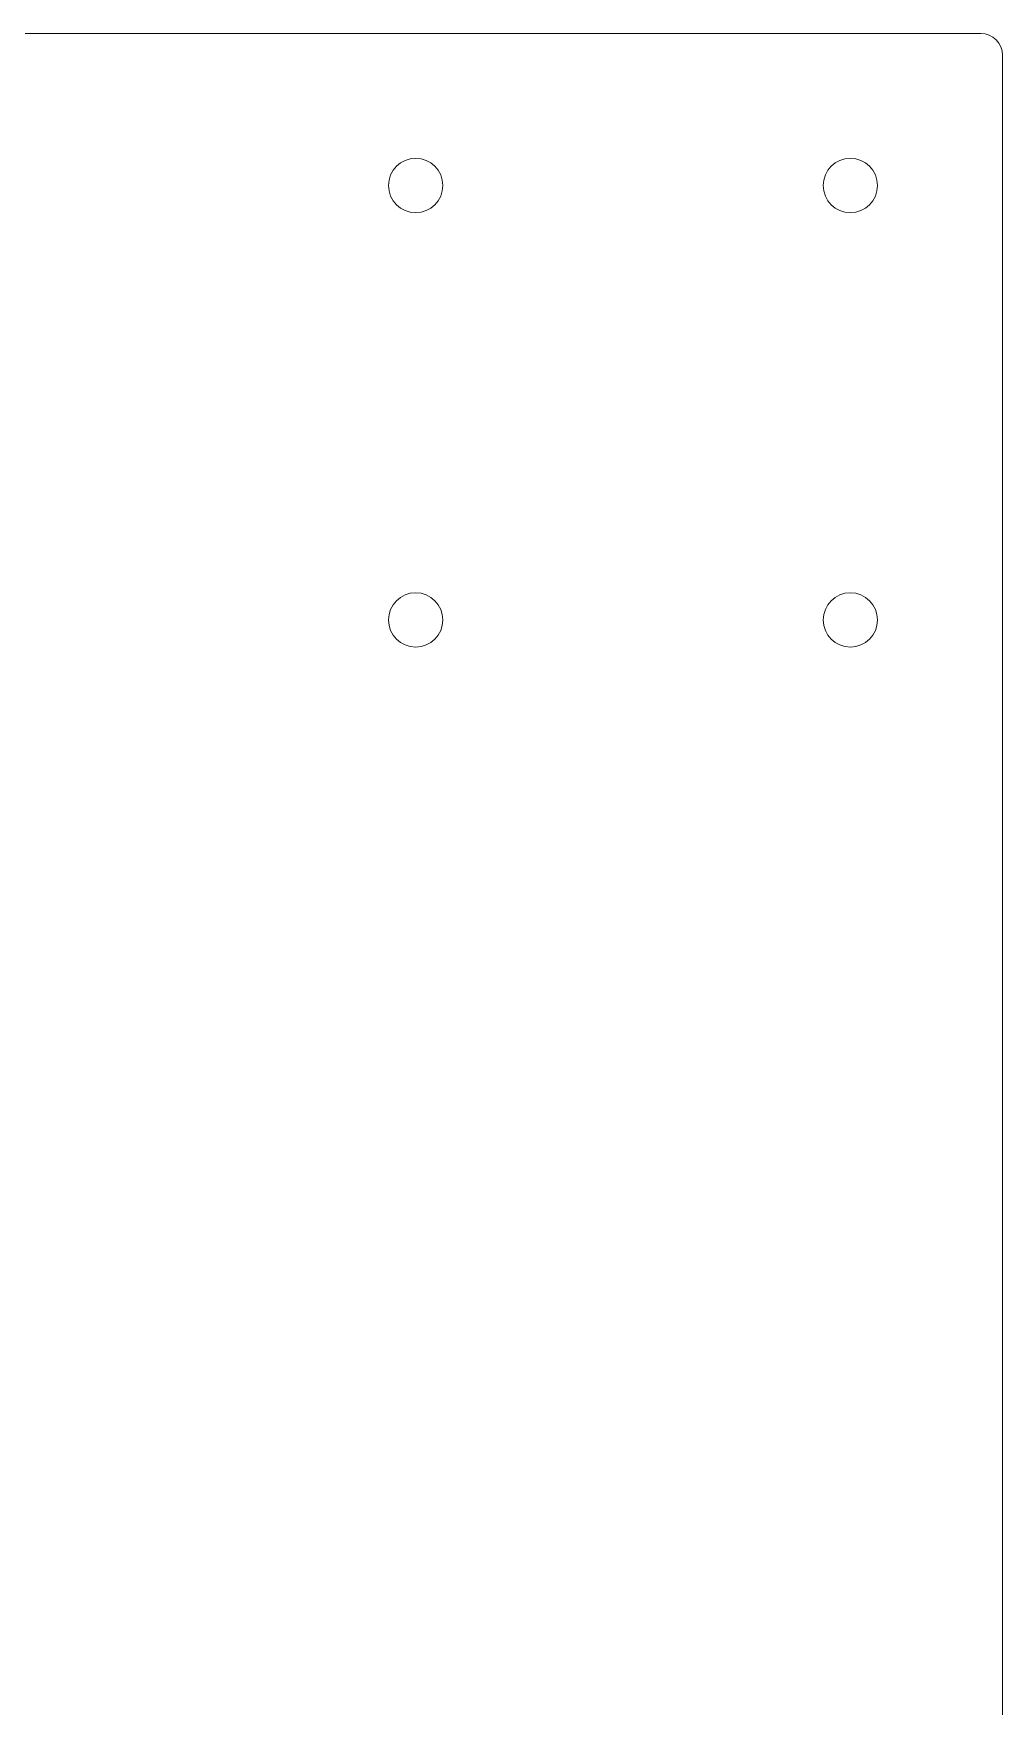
# Model space of a CAD drawing. Header units: inches. Extents: x -9 to 9, y -9.9 to 12.5.
# Drawn here: x 4.54 to 9, y 1.3 to 9 of the extents above; entities that cross this region are included whole.
import ezdxf

# ---------------------------------------------------------------- set-up
doc = ezdxf.new("R2010")
doc.units = ezdxf.units.IN
doc.header["$MEASUREMENT"] = 0

msp = doc.modelspace()

# ---------------------------------------------------------------- linework, layer by layer
at = {"color": 7, "linetype": 'Continuous', "lineweight": 15}
for p, q in [((8.9, 9), (4.2, 9)), ((9, -8.9), (9, 8.9))]:
    msp.add_line(p, q, dxfattribs=at)
for centre in [(6.3, 8.3), (8.3, 8.3), (6.3, 6.3), (8.3, 6.3)]:
    msp.add_circle(centre, 0.125, dxfattribs=at)
msp.add_arc((8.9, 8.9), 0.1, 0, 90, dxfattribs=at)

doc.saveas('drawing.dxf')
